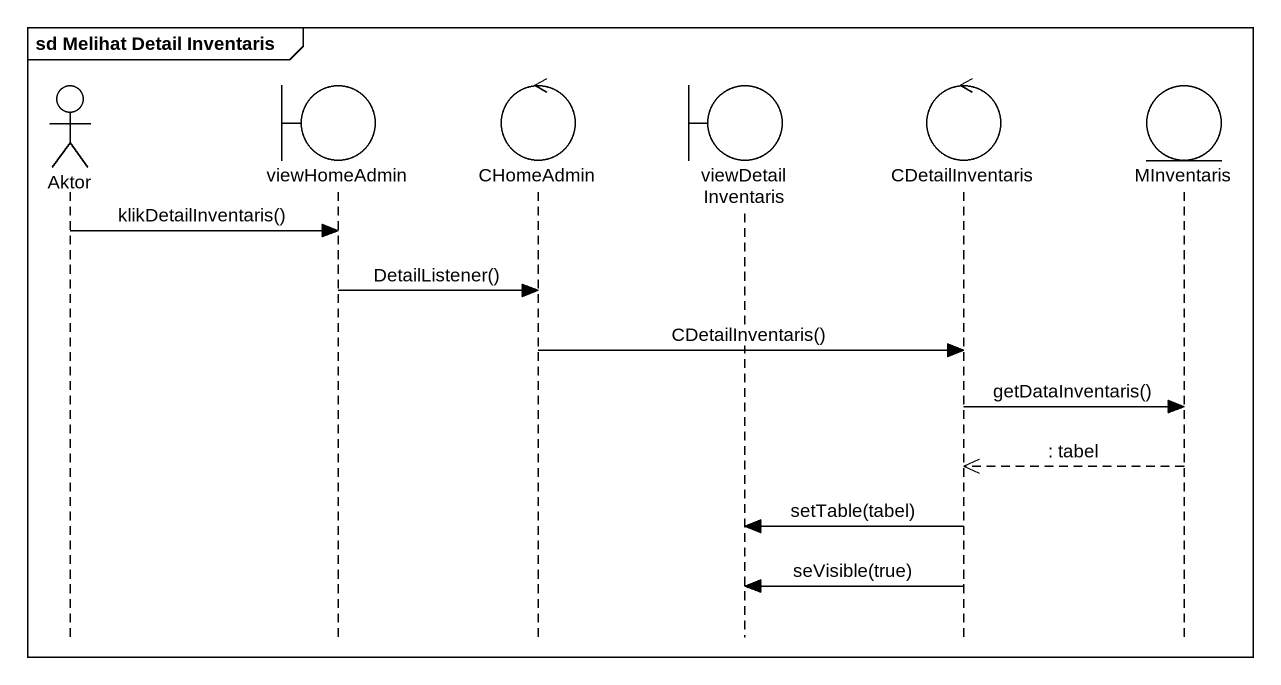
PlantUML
@startuml
mainframe sd Melihat Detail Inventaris
hide footbox
actor Aktor
boundary viewHomeAdmin
control CHomeAdmin
boundary viewDetailInventaris
control CDetailInventaris
entity MInventaris

Aktor -> viewHomeAdmin : klikDetailInventaris()
viewHomeAdmin -> CHomeAdmin : DetailListener()
CHomeAdmin -> CDetailInventaris : CDetailInventaris()
CDetailInventaris -> MInventaris : getDataInventaris()
MInventaris -->> CDetailInventaris : : tabel
CDetailInventaris -> viewDetailInventaris : setTable(tabel)
CDetailInventaris -> viewDetailInventaris : seVisible(true)
@enduml
